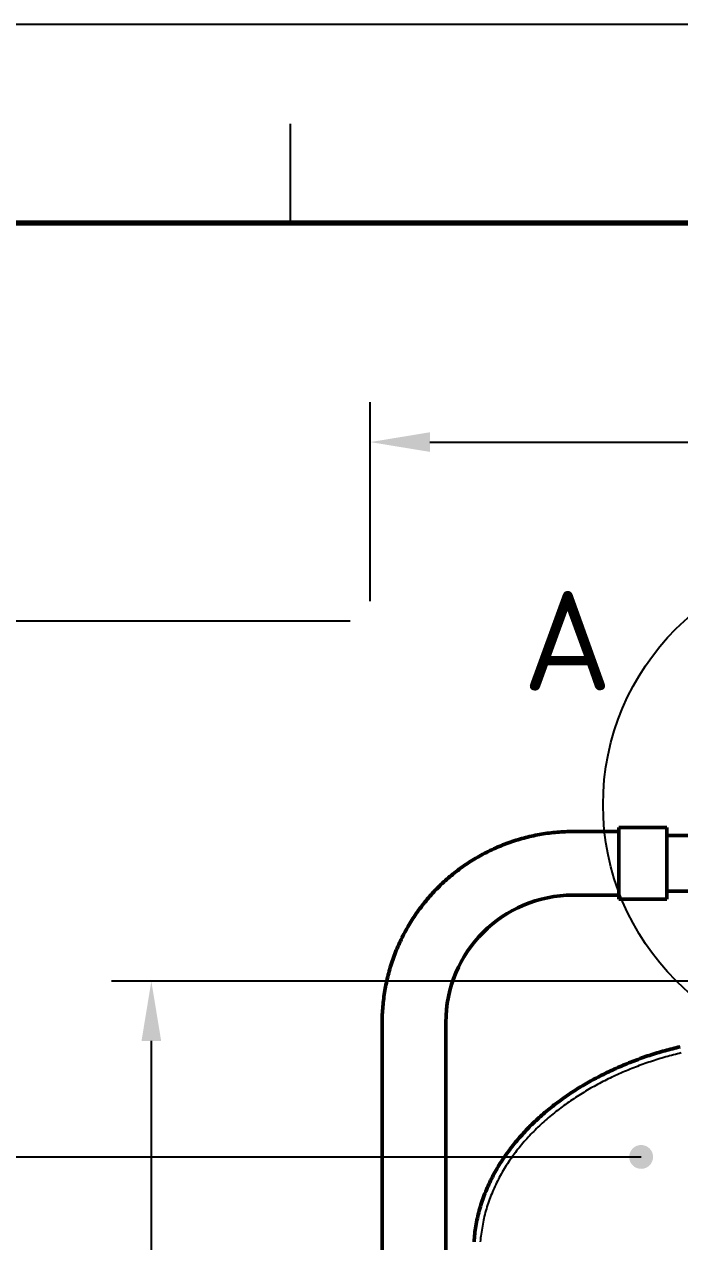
# Model space of a CAD drawing. Header units: millimetres. Extents: x 0 to 420, y 0 to 297.
# Drawn here: x 46.6 to 79.6, y 235.8 to 297 of the extents above; entities that cross this region are included whole.
import ezdxf
from ezdxf.enums import TextEntityAlignment as Align

# ---------------------------------------------------------------- set-up
doc = ezdxf.new("R2010")
doc.units = ezdxf.units.MM
doc.linetypes.add('ISO02-TRAZOS', pattern=[3.75, 3, -0.75])
for name, color, linetype, lineweight in [('01-VISIBLE', 7, 'CONTINUOUS', 50), ('02-OCULTA', 4, 'ISO02-TRAZOS', 25), ('04-COTA', 3, 'CONTINUOUS', 25), ('06-TEXTO', 7, 'CONTINUOUS', 25), ('07-RECUADRO', 7, 'CONTINUOUS', 70), ('08-FINA', 5, 'CONTINUOUS', 25)]:
    doc.layers.add(name, color=color, linetype=linetype, lineweight=lineweight)
doc.styles.add('ISO3098', font='isocpeur.ttf')
doc.dimstyles.new('FLAMA-ISO', dxfattribs={"dimtxt": 3.5, "dimasz": 3, "dimexe": 2, "dimexo": 1, "dimgap": 1, "dimtad": 1, "dimdec": 1, "dimtxsty": 'ISO3098', "dimcen": 2.5, "dimclrd": 3, "dimclre": 3, "dimclrt": 3, "dimazin": 3, "dimtfac": 1, "dimtmove": 0, "dimatfit": 3, "dimlwd": 25, "dimlwe": 25})

msp = doc.modelspace()

# ---------------------------------------------------------------- hatches: boundary and pattern name
at = {"layer": '08-FINA'}
h = msp.add_hatch(color=7, dxfattribs=at)
h.dxf.hatch_style = 1
edge = h.paths.add_edge_path()
edge.add_arc((77.615, 240.064), 0.6, 0, 360)

# ---------------------------------------------------------------- linework, layer by layer
at = {"layer": '01-VISIBLE'}
for p, q in [((76.5, 256.423), (74.2, 256.423)), ((78.9, 256.623), (76.5, 256.623)), ((80.794, 256.223), (78.9, 256.223)), ((81.5, 253.423), (78.9, 253.423)), ((76.5, 253.223), (74.2, 253.223)), ((78.9, 253.023), (76.5, 253.023)), ((64.6, 246.823), (64.6, 203.28)), ((67.8, 246.823), (67.8, 203.28))]:
    msp.add_line(p, q, dxfattribs=at)
for points in [[(74.2, 256.423), (74.099, 256.422), (73.999, 256.42), (73.898, 256.418), (73.798, 256.414), (73.698, 256.409), (73.597, 256.404), (73.497, 256.397), (73.397, 256.389), (73.297, 256.38), (73.197, 256.37), (73.097, 256.359), (72.997, 256.347), (72.897, 256.334), (72.798, 256.32), (72.698, 256.304), (72.599, 256.288), (72.5, 256.271), (72.401, 256.252), (72.302, 256.233), (72.204, 256.213), (72.106, 256.191), (72.008, 256.169), (71.91, 256.145), (71.813, 256.121), (71.715, 256.095), (71.618, 256.069), (71.522, 256.041), (71.425, 256.013), (71.329, 255.983), (71.233, 255.953), (71.138, 255.921), (71.043, 255.889), (70.948, 255.855), (70.854, 255.82), (70.76, 255.785), (70.666, 255.748), (70.573, 255.711), (70.48, 255.672), (70.387, 255.633), (70.295, 255.593), (70.204, 255.551), (70.113, 255.509), (70.022, 255.466), (69.932, 255.421), (69.842, 255.376), (69.752, 255.33), (69.664, 255.283), (69.575, 255.235), (69.487, 255.186), (69.4, 255.136), (69.313, 255.086), (69.227, 255.034), (69.141, 254.981), (69.056, 254.928), (68.971, 254.874), (68.887, 254.819), (68.804, 254.762), (68.721, 254.706), (68.639, 254.648), (68.557, 254.589), (68.476, 254.53), (68.396, 254.469), (68.316, 254.408), (68.237, 254.346), (68.159, 254.283), (68.081, 254.219), (68.004, 254.155), (67.927, 254.09), (67.851, 254.024), (67.776, 253.957), (67.702, 253.889), (67.628, 253.821), (67.555, 253.751), (67.483, 253.681), (67.412, 253.611), (67.341, 253.539), (67.271, 253.467), (67.202, 253.394), (67.133, 253.321), (67.066, 253.246), (66.999, 253.171), (66.933, 253.095), (66.868, 253.019), (66.803, 252.942), (66.739, 252.864), (66.677, 252.786), (66.615, 252.706), (66.553, 252.627), (66.493, 252.546), (66.433, 252.465), (66.375, 252.384), (66.317, 252.301), (66.26, 252.219), (66.204, 252.135), (66.149, 252.051), (66.094, 251.966), (66.041, 251.881), (65.989, 251.796), (65.937, 251.709), (65.886, 251.623), (65.836, 251.535), (65.787, 251.447), (65.739, 251.359), (65.692, 251.27), (65.646, 251.181), (65.601, 251.091), (65.557, 251.001), (65.514, 250.91), (65.471, 250.819), (65.43, 250.727), (65.39, 250.635), (65.35, 250.543), (65.312, 250.45), (65.274, 250.357), (65.238, 250.263), (65.202, 250.169), (65.168, 250.074), (65.134, 249.98), (65.101, 249.885), (65.07, 249.789), (65.039, 249.693), (65.01, 249.597), (64.981, 249.501), (64.954, 249.404), (64.927, 249.307), (64.902, 249.21), (64.877, 249.112), (64.854, 249.015), (64.831, 248.917), (64.81, 248.818), (64.789, 248.72), (64.77, 248.621), (64.752, 248.523), (64.734, 248.423), (64.718, 248.324), (64.703, 248.225), (64.689, 248.125), (64.676, 248.026), (64.664, 247.926), (64.653, 247.826), (64.643, 247.726), (64.634, 247.626), (64.626, 247.526), (64.619, 247.425), (64.613, 247.325), (64.608, 247.225), (64.605, 247.124), (64.602, 247.024), (64.601, 246.923), (64.6, 246.823)], [(76.5, 253.023), (76.5, 253.123), (76.5, 253.223), (76.5, 253.323), (76.5, 253.423), (76.5, 253.523), (76.5, 253.623), (76.5, 253.723), (76.5, 253.823), (76.5, 253.923), (76.5, 254.023), (76.5, 254.123), (76.5, 254.223), (76.5, 254.323), (76.5, 254.423), (76.5, 254.523), (76.5, 254.623), (76.5, 254.723), (76.5, 254.823), (76.5, 254.923), (76.5, 255.023), (76.5, 255.123), (76.5, 255.223), (76.5, 255.323), (76.5, 255.423), (76.5, 255.523), (76.5, 255.623), (76.5, 255.723), (76.5, 255.823), (76.5, 255.923), (76.5, 256.023), (76.5, 256.123), (76.5, 256.223), (76.5, 256.323), (76.5, 256.423), (76.5, 256.523), (76.5, 256.623)], [(78.9, 253.023), (78.9, 253.123), (78.9, 253.223), (78.9, 253.323), (78.9, 253.423), (78.9, 253.523), (78.9, 253.623), (78.9, 253.723), (78.9, 253.823), (78.9, 253.923), (78.9, 254.023), (78.9, 254.123), (78.9, 254.223), (78.9, 254.323), (78.9, 254.423), (78.9, 254.523), (78.9, 254.623), (78.9, 254.723), (78.9, 254.823), (78.9, 254.923), (78.9, 255.023), (78.9, 255.123), (78.9, 255.223), (78.9, 255.323), (78.9, 255.423), (78.9, 255.523), (78.9, 255.623), (78.9, 255.723), (78.9, 255.823), (78.9, 255.923), (78.9, 256.023), (78.9, 256.123), (78.9, 256.223), (78.9, 256.323), (78.9, 256.423), (78.9, 256.523), (78.9, 256.623)], [(69.216, 235.792), (69.223, 235.892), (69.232, 235.992), (69.241, 236.092), (69.252, 236.191), (69.265, 236.291), (69.278, 236.39), (69.293, 236.49), (69.309, 236.589), (69.326, 236.687), (69.345, 236.786), (69.365, 236.884), (69.386, 236.982), (69.408, 237.08), (69.432, 237.178), (69.456, 237.275), (69.482, 237.372), (69.509, 237.469), (69.537, 237.565), (69.567, 237.661), (69.597, 237.756), (69.629, 237.852), (69.662, 237.946), (69.696, 238.041), (69.731, 238.135), (69.767, 238.229), (69.804, 238.322), (69.842, 238.414), (69.882, 238.507), (69.922, 238.599), (69.964, 238.69), (70.006, 238.781), (70.05, 238.871), (70.094, 238.961), (70.14, 239.05), (70.186, 239.139), (70.234, 239.228), (70.282, 239.316), (70.331, 239.403), (70.382, 239.49), (70.433, 239.576), (70.485, 239.662), (70.538, 239.747), (70.592, 239.832), (70.647, 239.916), (70.702, 239.999), (70.759, 240.082), (70.816, 240.165), (70.874, 240.246), (70.933, 240.328), (70.992, 240.408), (71.053, 240.489), (71.114, 240.568), (71.176, 240.647), (71.239, 240.725), (71.302, 240.803), (71.366, 240.88), (71.431, 240.957), (71.496, 241.033), (71.563, 241.108), (71.63, 241.183), (71.697, 241.257), (71.765, 241.331), (71.834, 241.404), (71.904, 241.476), (71.974, 241.548), (72.044, 241.619), (72.116, 241.69), (72.188, 241.76), (72.26, 241.829), (72.333, 241.898), (72.407, 241.966), (72.481, 242.034), (72.555, 242.101), (72.631, 242.167), (72.706, 242.233), (72.783, 242.298), (72.859, 242.363), (72.937, 242.427), (73.014, 242.49), (73.093, 242.553), (73.171, 242.615), (73.25, 242.677), (73.33, 242.738), (73.41, 242.799), (73.491, 242.858), (73.572, 242.918), (73.653, 242.976), (73.735, 243.035), (73.817, 243.092), (73.899, 243.149), (73.982, 243.205), (74.066, 243.261), (74.15, 243.316), (74.234, 243.371), (74.318, 243.425), (74.403, 243.479), (74.488, 243.532), (74.574, 243.584), (74.66, 243.636), (74.746, 243.687), (74.833, 243.738), (74.92, 243.788), (75.007, 243.837), (75.094, 243.886), (75.182, 243.935), (75.27, 243.983), (75.359, 244.03), (75.448, 244.077), (75.537, 244.123), (75.626, 244.169), (75.716, 244.214), (75.805, 244.259), (75.896, 244.303), (75.986, 244.346), (76.077, 244.389), (76.168, 244.431), (76.259, 244.473), (76.35, 244.514), (76.442, 244.555), (76.534, 244.595), (76.626, 244.634), (76.719, 244.673), (76.812, 244.712), (76.904, 244.75), (76.997, 244.787), (77.091, 244.825), (77.184, 244.861), (77.278, 244.898), (77.371, 244.933), (77.465, 244.969), (77.559, 245.004), (77.653, 245.039), (77.748, 245.073), (77.842, 245.106), (77.937, 245.139), (78.032, 245.171), (78.127, 245.202), (78.223, 245.233), (78.319, 245.263), (78.415, 245.292), (78.511, 245.32), (78.607, 245.348), (78.704, 245.375), (78.801, 245.401), (78.898, 245.428), (78.995, 245.453), (79.092, 245.479), (79.189, 245.504), (79.286, 245.529), (79.383, 245.554), (79.48, 245.579), (79.577, 245.604)]]:
    msp.add_lwpolyline(points, dxfattribs=at)
msp.add_arc((74.2, 246.823), 6.4, 90, 180, dxfattribs=at)
at = {"layer": '02-OCULTA'}
for points in [[(76.5, 256.623), (76.5, 256.523), (76.5, 256.423), (76.5, 256.323), (76.5, 256.223), (76.5, 256.123), (76.5, 256.023), (76.5, 255.923), (76.5, 255.823), (76.5, 255.723), (76.5, 255.623), (76.5, 255.523), (76.5, 255.423), (76.5, 255.323), (76.5, 255.223), (76.5, 255.123), (76.5, 255.023), (76.5, 254.923), (76.5, 254.823), (76.5, 254.723), (76.5, 254.623), (76.5, 254.523), (76.5, 254.423), (76.5, 254.323), (76.5, 254.223), (76.5, 254.123), (76.5, 254.023), (76.5, 253.923), (76.5, 253.823), (76.5, 253.723), (76.5, 253.623), (76.5, 253.523), (76.5, 253.423), (76.5, 253.323), (76.5, 253.223), (76.5, 253.123), (76.5, 253.023)], [(76.5, 253.223), (76.5, 253.323), (76.5, 253.423), (76.5, 253.523), (76.5, 253.623), (76.5, 253.723), (76.5, 253.823), (76.5, 253.923), (76.5, 254.023), (76.5, 254.123), (76.5, 254.223), (76.5, 254.323), (76.5, 254.423), (76.5, 254.523), (76.5, 254.623), (76.5, 254.723), (76.5, 254.823), (76.5, 254.923), (76.5, 255.023), (76.5, 255.123), (76.5, 255.223), (76.5, 255.323), (76.5, 255.423), (76.5, 255.523), (76.5, 255.623), (76.5, 255.723), (76.5, 255.823), (76.5, 255.923), (76.5, 256.023), (76.5, 256.123), (76.5, 256.223), (76.5, 256.323), (76.5, 256.423)], [(76.5, 256.423), (76.5, 256.323), (76.5, 256.223), (76.5, 256.123), (76.5, 256.023), (76.5, 255.923), (76.5, 255.823), (76.5, 255.723), (76.5, 255.623), (76.5, 255.523), (76.5, 255.423), (76.5, 255.323), (76.5, 255.223), (76.5, 255.123), (76.5, 255.023), (76.5, 254.923), (76.5, 254.823), (76.5, 254.723), (76.5, 254.623), (76.5, 254.523), (76.5, 254.423), (76.5, 254.323), (76.5, 254.223), (76.5, 254.123), (76.5, 254.023), (76.5, 253.923), (76.5, 253.823), (76.5, 253.723), (76.5, 253.623), (76.5, 253.523), (76.5, 253.423), (76.5, 253.323), (76.5, 253.223)], [(78.9, 256.623), (78.9, 256.523), (78.9, 256.423), (78.9, 256.323), (78.9, 256.223), (78.9, 256.123), (78.9, 256.023), (78.9, 255.923), (78.9, 255.823), (78.9, 255.723), (78.9, 255.623), (78.9, 255.523), (78.9, 255.423), (78.9, 255.323), (78.9, 255.223), (78.9, 255.123), (78.9, 255.023), (78.9, 254.923), (78.9, 254.823), (78.9, 254.723), (78.9, 254.623), (78.9, 254.523), (78.9, 254.423), (78.9, 254.323), (78.9, 254.223), (78.9, 254.123), (78.9, 254.023), (78.9, 253.923), (78.9, 253.823), (78.9, 253.723), (78.9, 253.623), (78.9, 253.523), (78.9, 253.423), (78.9, 253.323), (78.9, 253.223), (78.9, 253.123), (78.9, 253.023)], [(78.9, 253.423), (78.9, 253.523), (78.9, 253.623), (78.9, 253.723), (78.9, 253.823), (78.9, 253.923), (78.9, 254.023), (78.9, 254.123), (78.9, 254.223), (78.9, 254.323), (78.9, 254.423), (78.9, 254.523), (78.9, 254.623), (78.9, 254.723), (78.9, 254.823), (78.9, 254.923), (78.9, 255.023), (78.9, 255.123), (78.9, 255.223), (78.9, 255.323), (78.9, 255.423), (78.9, 255.523), (78.9, 255.623), (78.9, 255.723), (78.9, 255.823), (78.9, 255.923), (78.9, 256.023), (78.9, 256.123), (78.9, 256.223)], [(78.9, 256.223), (78.9, 256.123), (78.9, 256.023), (78.9, 255.923), (78.9, 255.823), (78.9, 255.723), (78.9, 255.623), (78.9, 255.523), (78.9, 255.423), (78.9, 255.323), (78.9, 255.223), (78.9, 255.123), (78.9, 255.023), (78.9, 254.923), (78.9, 254.823), (78.9, 254.723), (78.9, 254.623), (78.9, 254.523), (78.9, 254.423), (78.9, 254.323), (78.9, 254.223), (78.9, 254.123), (78.9, 254.023), (78.9, 253.923), (78.9, 253.823), (78.9, 253.723), (78.9, 253.623), (78.9, 253.523), (78.9, 253.423)], [(79.628, 245.294), (79.531, 245.27), (79.434, 245.246), (79.337, 245.221), (79.24, 245.196), (79.144, 245.17), (79.047, 245.143), (78.951, 245.117), (78.855, 245.089), (78.759, 245.061), (78.663, 245.033), (78.567, 245.004), (78.471, 244.975), (78.376, 244.945), (78.281, 244.914), (78.185, 244.883), (78.09, 244.852), (77.996, 244.82), (77.901, 244.787), (77.807, 244.754), (77.712, 244.721), (77.618, 244.687), (77.524, 244.652), (77.431, 244.617), (77.337, 244.581), (77.244, 244.545), (77.151, 244.509), (77.058, 244.471), (76.965, 244.433), (76.873, 244.395), (76.781, 244.356), (76.689, 244.317), (76.597, 244.277), (76.506, 244.237), (76.414, 244.196), (76.323, 244.154), (76.232, 244.112), (76.142, 244.069), (76.052, 244.026), (75.962, 243.982), (75.872, 243.938), (75.783, 243.893), (75.693, 243.848), (75.605, 243.802), (75.516, 243.755), (75.428, 243.708), (75.34, 243.661), (75.252, 243.612), (75.165, 243.564), (75.078, 243.514), (74.991, 243.464), (74.905, 243.414), (74.819, 243.363), (74.733, 243.311), (74.648, 243.259), (74.563, 243.206), (74.478, 243.153), (74.394, 243.099), (74.31, 243.044), (74.226, 242.989), (74.143, 242.933), (74.061, 242.877), (73.978, 242.82), (73.896, 242.763), (73.815, 242.705), (73.734, 242.646), (73.653, 242.587), (73.573, 242.527), (73.494, 242.466), (73.414, 242.405), (73.336, 242.343), (73.257, 242.281), (73.18, 242.218), (73.102, 242.155), (73.025, 242.091), (72.949, 242.026), (72.873, 241.96), (72.798, 241.895), (72.723, 241.828), (72.649, 241.761), (72.576, 241.693), (72.503, 241.625), (72.43, 241.556), (72.358, 241.486), (72.287, 241.416), (72.216, 241.345), (72.146, 241.274), (72.077, 241.201), (72.008, 241.129), (71.94, 241.055), (71.873, 240.981), (71.806, 240.907), (71.74, 240.832), (71.675, 240.756), (71.61, 240.68), (71.546, 240.603), (71.483, 240.525), (71.421, 240.447), (71.359, 240.368), (71.298, 240.289), (71.238, 240.209), (71.179, 240.128), (71.12, 240.047), (71.063, 239.965), (71.006, 239.883), (70.95, 239.8), (70.895, 239.717), (70.84, 239.632), (70.787, 239.548), (70.735, 239.463), (70.683, 239.377), (70.632, 239.291), (70.583, 239.204), (70.534, 239.116), (70.486, 239.028), (70.44, 238.94), (70.394, 238.851), (70.35, 238.761), (70.306, 238.671), (70.264, 238.581), (70.222, 238.489), (70.182, 238.398), (70.143, 238.306), (70.105, 238.213), (70.067, 238.12), (70.031, 238.027), (69.995, 237.934), (69.961, 237.84), (69.928, 237.745), (69.896, 237.651), (69.865, 237.555), (69.836, 237.46), (69.808, 237.364), (69.782, 237.267), (69.757, 237.17), (69.734, 237.073), (69.712, 236.975), (69.692, 236.877), (69.673, 236.779), (69.655, 236.681), (69.637, 236.582), (69.621, 236.483), (69.605, 236.385), (69.59, 236.286), (69.574, 236.187), (69.56, 236.088), (69.547, 235.989), (69.537, 235.889), (69.53, 235.789)]]:
    msp.add_lwpolyline(points, dxfattribs=at)
at = {"layer": '07-RECUADRO'}
msp.add_lwpolyline([(20, 10), (410, 10), (410, 287), (20, 287)], close=True, dxfattribs=at)
at = {"layer": '08-FINA'}
for p, q in [((60, 287), (60, 292)), ((35, 240.064), (77.615, 240.064))]:
    msp.add_line(p, q, dxfattribs=at)
msp.add_lwpolyline([(0, 0), (420, 0), (420, 297), (0, 297)], close=True, dxfattribs=at)
msp.add_circle((88.2, 257.766), 12.5, dxfattribs=at)

# ---------------------------------------------------------------- texts
at = {"layer": '06-TEXTO', "style": 'ISO3098'}
msp.add_text('A', height=5, dxfattribs=at).set_placement((73.911, 266.016), align=Align.MIDDLE_CENTER)

# ---------------------------------------------------------------- dimensions: what is measured, and where the dimension line sits
at = {"layer": '04-COTA'}
msp.add_linear_dim(base=(64, 276), p1=(64, 267), p2=(108.998, 267), dimstyle='FLAMA-ISO', override={"dimlfac": 5}, dxfattribs=at).render()
for base, p1, p2 in [((42, 171), (64, 171), (64, 267)), ((53, 171), (69.2, 171), (81.5, 248.9))]:
    msp.add_linear_dim(base=base, p1=p1, p2=p2, angle=90, dimstyle='FLAMA-ISO', override={"dimlfac": 5}, dxfattribs=at).render()

doc.saveas('drawing.dxf')
